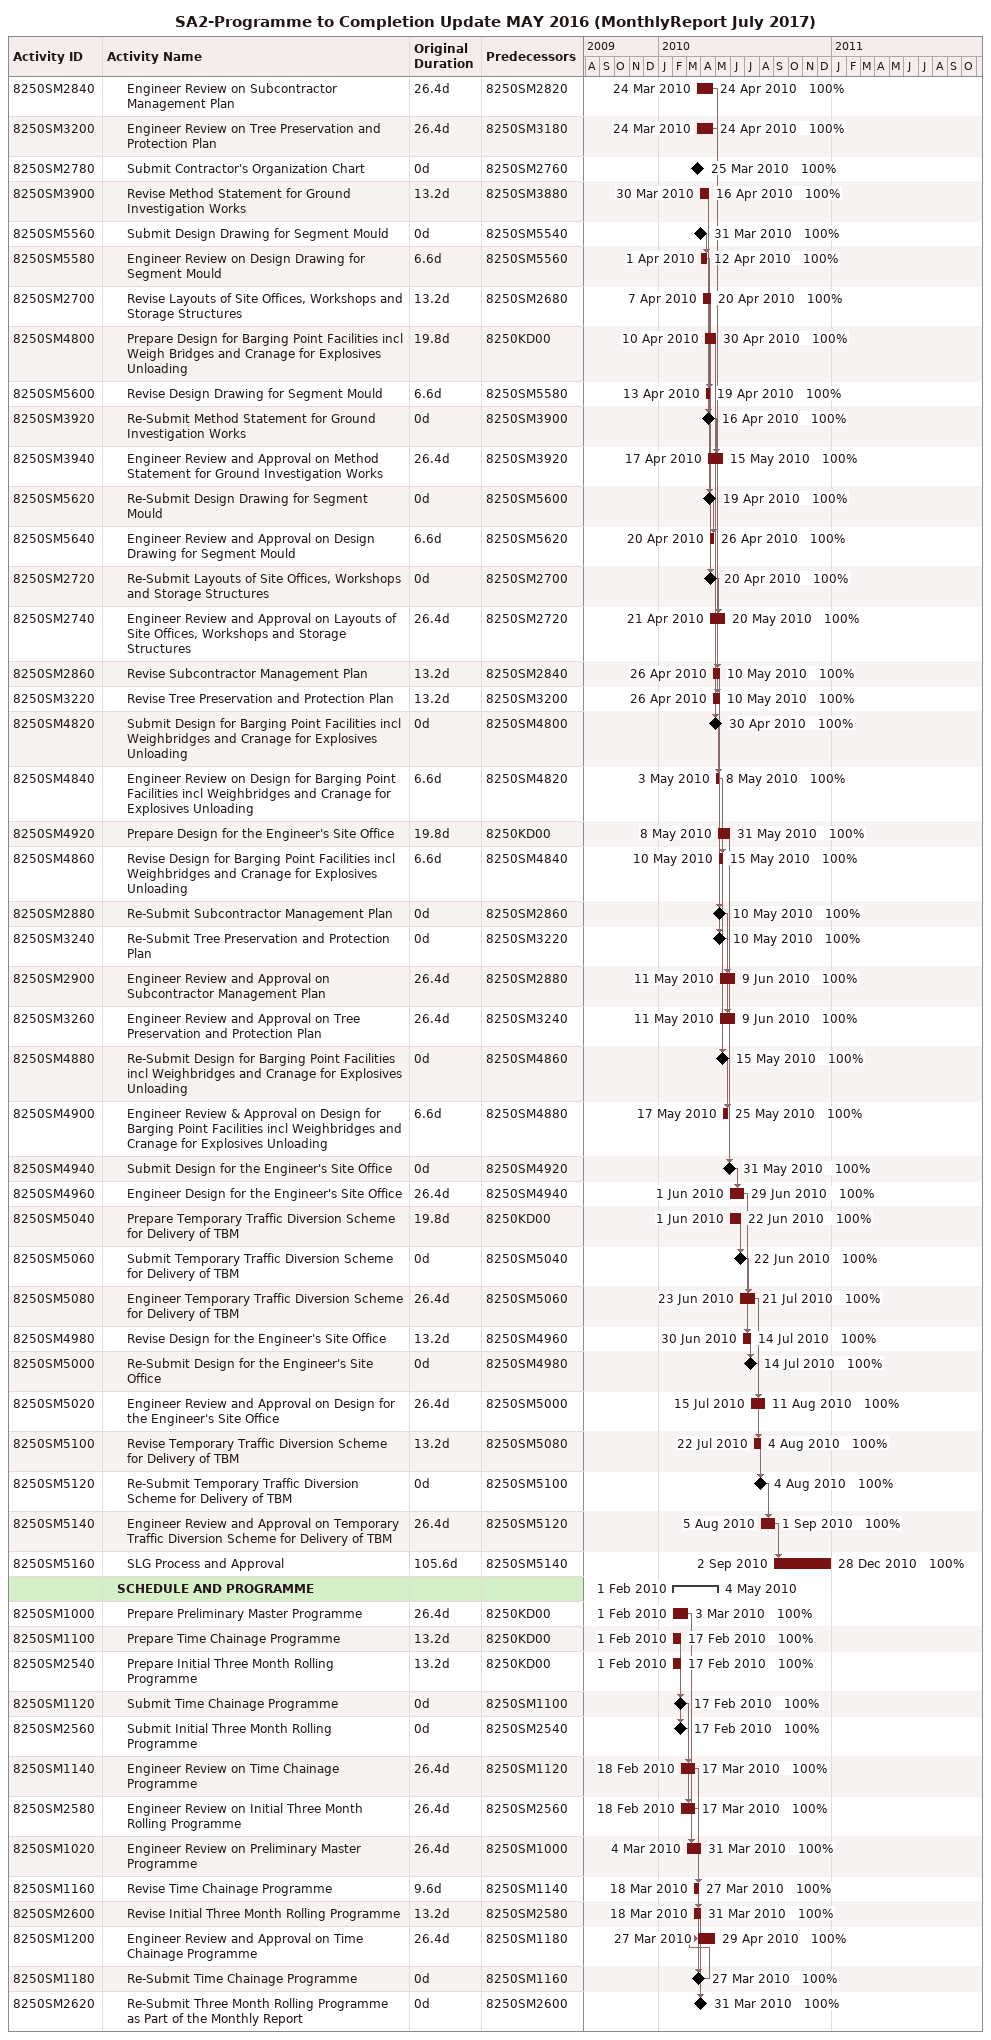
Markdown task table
SA2-Programme to Completion Update MAY 2016 (MonthlyReport July 2017)

| ID | Level | Task | Original duration | Start | Finish | Predecessors | % complete |
|---|---|---|---|---|---|---|---|
| 8250SM2840 | 3 | Engineer Review on Subcontractor Management Plan | 26.4d | 2010-03-24 | 2010-04-24 | 8250SM2820 | 100 |
| 8250SM3200 | 3 | Engineer Review on Tree Preservation and Protection Plan | 26.4d | 2010-03-24 | 2010-04-24 | 8250SM3180 | 100 |
| 8250SM2780 | 3 | Submit Contractor's Organization Chart | 0d | 2010-03-25 | 2010-03-25 | 8250SM2760 | 100 |
| 8250SM3900 | 3 | Revise Method Statement for Ground Investigation Works | 13.2d | 2010-03-30 | 2010-04-16 | 8250SM3880 | 100 |
| 8250SM5560 | 3 | Submit Design Drawing for Segment Mould | 0d | 2010-03-31 | 2010-03-31 | 8250SM5540 | 100 |
| 8250SM5580 | 3 | Engineer Review on Design Drawing for Segment Mould | 6.6d | 2010-04-01 | 2010-04-12 | 8250SM5560 | 100 |
| 8250SM2700 | 3 | Revise Layouts of Site Offices, Workshops and Storage Structures | 13.2d | 2010-04-07 | 2010-04-20 | 8250SM2680 | 100 |
| 8250SM4800 | 3 | Prepare Design for Barging Point Facilities incl Weigh Bridges and Cranage for Explosives Unloading | 19.8d | 2010-04-10 | 2010-04-30 | 8250KD00 | 100 |
| 8250SM5600 | 3 | Revise Design Drawing for Segment Mould | 6.6d | 2010-04-13 | 2010-04-19 | 8250SM5580 | 100 |
| 8250SM3920 | 3 | Re-Submit Method Statement for Ground Investigation Works | 0d | 2010-04-16 | 2010-04-16 | 8250SM3900 | 100 |
| 8250SM3940 | 3 | Engineer Review and Approval on Method Statement for Ground Investigation Works | 26.4d | 2010-04-17 | 2010-05-15 | 8250SM3920 | 100 |
| 8250SM5620 | 3 | Re-Submit Design Drawing for Segment Mould | 0d | 2010-04-19 | 2010-04-19 | 8250SM5600 | 100 |
| 8250SM5640 | 3 | Engineer Review and Approval on Design Drawing for Segment Mould | 6.6d | 2010-04-20 | 2010-04-26 | 8250SM5620 | 100 |
| 8250SM2720 | 3 | Re-Submit Layouts of Site Offices, Workshops and Storage Structures | 0d | 2010-04-20 | 2010-04-20 | 8250SM2700 | 100 |
| 8250SM2740 | 3 | Engineer Review and Approval on Layouts of Site Offices, Workshops and Storage Structures | 26.4d | 2010-04-21 | 2010-05-20 | 8250SM2720 | 100 |
| 8250SM2860 | 3 | Revise Subcontractor Management Plan | 13.2d | 2010-04-26 | 2010-05-10 | 8250SM2840 | 100 |
| 8250SM3220 | 3 | Revise Tree Preservation and Protection Plan | 13.2d | 2010-04-26 | 2010-05-10 | 8250SM3200 | 100 |
| 8250SM4820 | 3 | Submit Design for Barging Point Facilities incl Weighbridges and Cranage for Explosives Unloading | 0d | 2010-04-30 | 2010-04-30 | 8250SM4800 | 100 |
| 8250SM4840 | 3 | Engineer Review on Design for Barging Point Facilities incl Weighbridges and Cranage for Explosives Unloading | 6.6d | 2010-05-03 | 2010-05-08 | 8250SM4820 | 100 |
| 8250SM4920 | 3 | Prepare Design for the Engineer's Site Office | 19.8d | 2010-05-08 | 2010-05-31 | 8250KD00 | 100 |
| 8250SM4860 | 3 | Revise Design for Barging Point Facilities incl Weighbridges and Cranage for Explosives Unloading | 6.6d | 2010-05-10 | 2010-05-15 | 8250SM4840 | 100 |
| 8250SM2880 | 3 | Re-Submit Subcontractor Management Plan | 0d | 2010-05-10 | 2010-05-10 | 8250SM2860 | 100 |
| 8250SM3240 | 3 | Re-Submit Tree Preservation and Protection Plan | 0d | 2010-05-10 | 2010-05-10 | 8250SM3220 | 100 |
| 8250SM2900 | 3 | Engineer Review and Approval on Subcontractor Management Plan | 26.4d | 2010-05-11 | 2010-06-09 | 8250SM2880 | 100 |
| 8250SM3260 | 3 | Engineer Review and Approval on Tree Preservation and Protection Plan | 26.4d | 2010-05-11 | 2010-06-09 | 8250SM3240 | 100 |
| 8250SM4880 | 3 | Re-Submit Design for Barging Point Facilities incl Weighbridges and Cranage for Explosives Unloading | 0d | 2010-05-15 | 2010-05-15 | 8250SM4860 | 100 |
| 8250SM4900 | 3 | Engineer Review & Approval on Design for Barging Point Facilities incl Weighbridges and Cranage for Explosives Unloading | 6.6d | 2010-05-17 | 2010-05-25 | 8250SM4880 | 100 |
| 8250SM4940 | 3 | Submit Design for the Engineer's Site Office | 0d | 2010-05-31 | 2010-05-31 | 8250SM4920 | 100 |
| 8250SM4960 | 3 | Engineer Design for the Engineer's Site Office | 26.4d | 2010-06-01 | 2010-06-29 | 8250SM4940 | 100 |
| 8250SM5040 | 3 | Prepare Temporary Traffic Diversion Scheme for Delivery of TBM | 19.8d | 2010-06-01 | 2010-06-22 | 8250KD00 | 100 |
| 8250SM5060 | 3 | Submit Temporary Traffic Diversion Scheme for Delivery of TBM | 0d | 2010-06-22 | 2010-06-22 | 8250SM5040 | 100 |
| 8250SM5080 | 3 | Engineer Temporary Traffic Diversion Scheme for Delivery of TBM | 26.4d | 2010-06-23 | 2010-07-21 | 8250SM5060 | 100 |
| 8250SM4980 | 3 | Revise Design for the Engineer's Site Office | 13.2d | 2010-06-30 | 2010-07-14 | 8250SM4960 | 100 |
| 8250SM5000 | 3 | Re-Submit Design for the Engineer's Site Office | 0d | 2010-07-14 | 2010-07-14 | 8250SM4980 | 100 |
| 8250SM5020 | 3 | Engineer Review and Approval on Design for the Engineer's Site Office | 26.4d | 2010-07-15 | 2010-08-11 | 8250SM5000 | 100 |
| 8250SM5100 | 3 | Revise Temporary Traffic Diversion Scheme for Delivery of TBM | 13.2d | 2010-07-22 | 2010-08-04 | 8250SM5080 | 100 |
| 8250SM5120 | 3 | Re-Submit Temporary Traffic Diversion Scheme for Delivery of TBM | 0d | 2010-08-04 | 2010-08-04 | 8250SM5100 | 100 |
| 8250SM5140 | 3 | Engineer Review and Approval on Temporary Traffic Diversion Scheme for Delivery of TBM | 26.4d | 2010-08-05 | 2010-09-01 | 8250SM5120 | 100 |
| 8250SM5160 | 3 | SLG Process and Approval | 105.6d | 2010-09-02 | 2010-12-28 | 8250SM5140 | 100 |
|  | 2 | **SCHEDULE AND PROGRAMME** |  | 2010-02-01 | 2010-05-04 |  |  |
| 8250SM1000 | 3 | Prepare Preliminary Master Programme | 26.4d | 2010-02-01 | 2010-03-03 | 8250KD00 | 100 |
| 8250SM1100 | 3 | Prepare Time Chainage Programme | 13.2d | 2010-02-01 | 2010-02-17 | 8250KD00 | 100 |
| 8250SM2540 | 3 | Prepare Initial Three Month Rolling Programme | 13.2d | 2010-02-01 | 2010-02-17 | 8250KD00 | 100 |
| 8250SM1120 | 3 | Submit Time Chainage Programme | 0d | 2010-02-17 | 2010-02-17 | 8250SM1100 | 100 |
| 8250SM2560 | 3 | Submit Initial Three Month Rolling Programme | 0d | 2010-02-17 | 2010-02-17 | 8250SM2540 | 100 |
| 8250SM1140 | 3 | Engineer Review on Time Chainage Programme | 26.4d | 2010-02-18 | 2010-03-17 | 8250SM1120 | 100 |
| 8250SM2580 | 3 | Engineer Review on Initial Three Month Rolling Programme | 26.4d | 2010-02-18 | 2010-03-17 | 8250SM2560 | 100 |
| 8250SM1020 | 3 | Engineer Review on Preliminary Master Programme | 26.4d | 2010-03-04 | 2010-03-31 | 8250SM1000 | 100 |
| 8250SM1160 | 3 | Revise Time Chainage Programme | 9.6d | 2010-03-18 | 2010-03-27 | 8250SM1140 | 100 |
| 8250SM2600 | 3 | Revise Initial Three Month Rolling Programme | 13.2d | 2010-03-18 | 2010-03-31 | 8250SM2580 | 100 |
| 8250SM1200 | 3 | Engineer Review and Approval on Time Chainage Programme | 26.4d | 2010-03-27 | 2010-04-29 | 8250SM1180 | 100 |
| 8250SM1180 | 3 | Re-Submit Time Chainage Programme | 0d | 2010-03-27 | 2010-03-27 | 8250SM1160 | 100 |
| 8250SM2620 | 3 | Re-Submit Three Month Rolling Programme as Part of the Monthly Report | 0d | 2010-03-31 | 2010-03-31 | 8250SM2600 | 100 |
